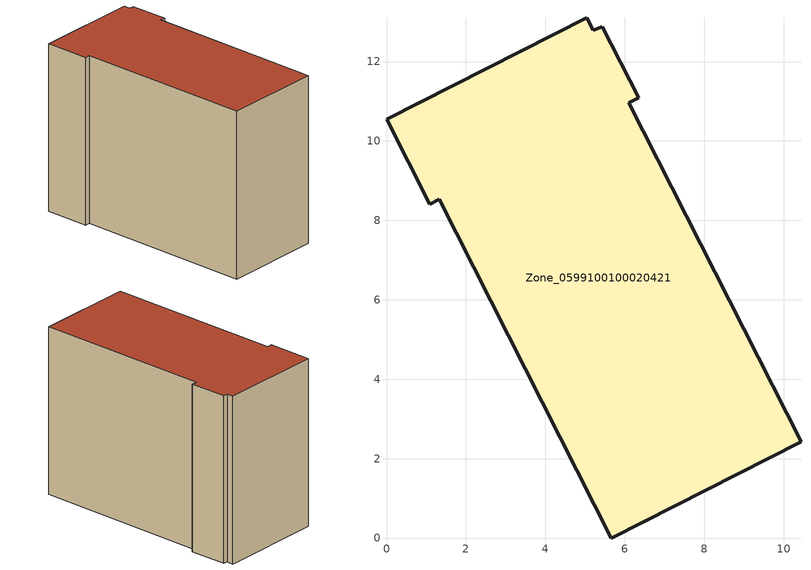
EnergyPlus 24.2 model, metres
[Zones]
Zone_0599100100020421
 floor ground (C_G): 6.11,10.97 10.44,2.42 5.66,0 1.33,8.53 1.09,8.41 0,10.55 5.04,13.1 5.2,12.78 5.44,12.88 6.36,11.09 z3.35
 wall outside (C_F): 5.44,12.88 5.2,12.78 5.04,13.1 0,10.55 1.09,8.41 1.33,8.53 5.66,0 10.44,2.42 6.11,10.97 6.36,11.09 5.44,12.88 z3.35:12.47
 roof outside (C_R): 6.36,11.09 5.44,12.88 5.2,12.78 5.04,13.1 0,10.55 1.09,8.41 1.33,8.53 5.66,0 10.44,2.42 6.11,10.97 z12.47
[BUILDING]
Pand.0599100100020421: North Axis=0; Terrain=City; Loads Convergence Tolerance Value=0.04; Temperature Convergence Tolerance Value=0.4; Solar Distribution=FullExterior; Maximum Number of Warmup Days=25; Minimum Number of Warmup Days=1
[Site:Location]
Rotterdam.The.Hague.AP_ZH_NLD Design_Conditions: Latitude=51.96; Longitude=4.45; Time Zone=1; Elevation=-4.5
[SITE:GROUNDTEMPERATURE:BUILDINGSURFACE]
18, 18, 18, 18, 18, 18, 18, 18, 18, 18, 18, 18
[MATERIAL] Thermal Absorptance=0.9; Solar Absorptance=0.7; Visible Absorptance=0.7
Name | Roughness | Thickness | Conductivity | Density | Specific Heat
G.TI.2015-2018 | MediumSmooth | 0.15 | 0.0428571 | 540 | 1210
F.TI.2015-2018 | Rough | 0.3 | 0.0666667 | 1920 | 840
R.TI.2015-2018 | MediumRough | 0.2 | 0.0333333 | 1500 | 1000
[CONSTRUCTION]
C_G: G.TI.2015-2018
C_F: F.TI.2015-2018
C_R: R.TI.2015-2018
[ZONE]
Zone_0599100100020421: Type=1; Multiplier=1; Ceiling Height=Autocalculate; Volume=Autocalculate; Floor Area=autocalculate; Part of Total Floor Area=Yes
[ZONEINFILTRATION:DESIGNFLOWRATE]
Infil_Zone_0599100100020421: Zone or ZoneList or Space or SpaceList=Zone_0599100100020421; Schedule=AlwaysOn; Design Flow Rate Calculation Method=Flow/Area; Flow Rate per Floor Area=0.0015; Constant Term Coefficient=1; Temperature Term Coefficient=0; Velocity Term Coefficient=0; Velocity Squared Term Coefficient=0
[HVACTEMPLATE:ZONE:IDEALLOADSAIRSYSTEM]
Zone_0599100100020421: Maximum Heating Supply Air Temperature=50; Minimum Cooling Supply Air Temperature=13; Maximum Heating Supply Air Humidity Ratio=0.0156; Minimum Cooling Supply Air Humidity Ratio=0.0077; Heating Limit=NoLimit; Cooling Limit=NoLimit; Dehumidification Control Type=ConstantSensibleHeatRatio; Cooling Sensible Heat Ratio=0.7; Dehumidification Setpoint=60; Humidification Control Type=None; Humidification Setpoint=30; Outdoor Air Method=None; Outdoor Air Flow Rate per Person=0.00944; Outdoor Air Flow Rate per Zone Floor Area=0; Outdoor Air Flow Rate per Zone=0; Demand Controlled Ventilation Type=None; Outdoor Air Economizer Type=NoEconomizer; Heat Recovery Type=None; Sensible Heat Recovery Effectiveness=0.7; Latent Heat Recovery Effectiveness=0.65
[ZONECONTROL:THERMOSTAT]
ThermostatControl_Zone_0599100100020421: Zone or ZoneList=Zone_0599100100020421; Control Type Schedule=DualSetpointControlType; Control 1=Thermostat_Zone_0599100100020421; Temperature Difference Between Cutout And Setpoint=0
[THERMOSTATSETPOINT:DUALSETPOINT]
Thermostat_Zone_0599100100020421: Heating Setpoint Temperature Schedule=HeatingSetpoint_Zone_0599100100020421; Cooling Setpoint Temperature Schedule=CoolingSetpoint_Zone_0599100100020421
[SCHEDULE:COMPACT]
HeatingSetpoint_Zone_0599100100020421: Through: 12/31, For: AllDays, Until: 24:00, 21
CoolingSetpoint_Zone_0599100100020421: Through: 12/31, For: AllDays, Until: 24:00, 24
DualSetpointControlType: Through: 12/31, For: AllDays, Until: 24:00, 4
AlwaysOn: Through: 12/31, For: AllDays, Until: 24:00, 1
